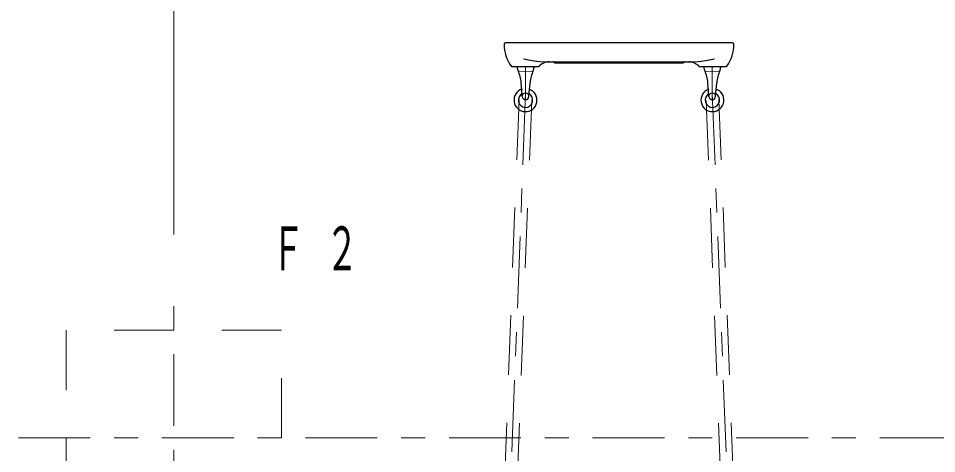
# Model space of a CAD drawing. Units: millimetres on the paper. Extents: x 200 to 618, y 141 to 438.
# Drawn here: x 302.43 to 340.8, y 371.93 to 390.12 of the extents above; entities that cross this region are included whole.
import ezdxf

# ---------------------------------------------------------------- set-up
doc = ezdxf.new("R2010")
doc.units = ezdxf.units.MM
doc.linetypes.add('USER1', pattern=[4.5, 2.5, -2])
doc.linetypes.add('USER2', pattern=[6, 3, -1, 1, -1])
doc.layers.add('線', color=2, linetype='Continuous', lineweight=25)
doc.layers.add('補助', color=2, linetype='Continuous', lineweight=13)
doc.styles.add('ＭＳ ゴシック', font='')
doc.styles.get('ＭＳ ゴシック').set_extended_font_data('MS Gothic')

msp = doc.modelspace()

# ---------------------------------------------------------------- linework, layer by layer
at = {"layer": '線', "color": 131}
for p, q in [((332.269, 389.101), (322.789, 389.101)), ((323.055, 388.101), (324.152, 388.101)), ((323.864, 388.101), (323.904, 388.101)), ((324.39, 388.301), (330.669, 388.301)), ((324.83, 388.268), (324.825, 388.281)), ((324.839, 388.261), (324.94, 388.261)), ((324.94, 388.261), (330.119, 388.261)), ((330.119, 388.261), (330.219, 388.261)), ((330.234, 388.281), (330.229, 388.268)), ((330.907, 388.101), (332.004, 388.101)), ((331.155, 388.101), (331.194, 388.101))]:
    msp.add_line(p, q, dxfattribs=at)
at = {"layer": '線', "color": 7, "lineweight": 13}
for p, q in [((323.955, 388.101), (323.303, 388.101)), ((331.103, 388.101), (331.755, 388.101)), ((323.362, 387.901), (323.629, 387.887)), ((323.897, 387.901), (323.629, 387.887)), ((331.162, 387.901), (331.429, 387.887)), ((331.697, 387.901), (331.429, 387.887))]:
    msp.add_line(p, q, dxfattribs=at)
at = {"layer": '線', "linetype": 'USER2', "lineweight": 13}
for p, q in [((323.629, 388.101), (323.629, 386.721)), ((331.429, 388.101), (331.429, 386.721))]:
    msp.add_line(p, q, dxfattribs=at)
at = {"layer": '線', "color": 7}
for p, q in [((323.49, 386.851), (323.446, 387.431)), ((323.769, 386.851), (323.813, 387.431)), ((331.29, 386.851), (331.246, 387.431)), ((331.569, 386.851), (331.613, 387.431))]:
    msp.add_line(p, q, dxfattribs=at)
at = {"layer": '線', "color": 1, "linetype": 'USER2', "lineweight": 13}
for p, q in [((323.629, 387.001), (322.229, 350.442)), ((331.429, 387.001), (332.829, 350.442)), ((308.929, 319.092), (308.929, 379.092)), ((302.429, 372.592), (379.429, 372.592))]:
    msp.add_line(p, q, dxfattribs=at)
at = {"layer": '線', "color": 4, "linetype": 'USER1', "lineweight": 13}
for p, q in [((323.353, 386.711), (321.965, 350.452)), ((323.883, 386.691), (322.494, 350.432)), ((331.176, 386.691), (332.565, 350.432)), ((331.706, 386.711), (333.094, 350.452))]:
    msp.add_line(p, q, dxfattribs=at)
msp.add_lwpolyline([(304.429, 368.092), (313.429, 368.092), (313.429, 377.092), (304.429, 377.092)], close=True, dxfattribs=at)
at = {"layer": '線', "color": 131}
for centre, radius, start, end in [((322.789, 389.041), 0.06, 90, 180), ((324.329, 389.041), 1.6, 180, 215.2344), ((330.729, 389.041), 1.6, 324.7656, 0), ((332.269, 389.041), 0.06, 0, 90), ((323.055, 388.141), 0.04, 215.2344, 270), ((324.152, 388.141), 0.04, 270, 316.5675), ((324.617, 387.701), 0.6, 90, 136.5675), ((324.797, 388.271), 0.03, 20, 90), ((324.839, 388.271), 0.01, 200, 270), ((330.219, 388.271), 0.01, 270, 340), ((330.262, 388.271), 0.03, 90, 160), ((330.442, 387.701), 0.6, 43.4325, 90), ((330.907, 388.141), 0.04, 223.4325, 270), ((332.004, 388.141), 0.04, 270, 324.7656)]:
    msp.add_arc(centre, radius, start, end, dxfattribs=at)
at = {"layer": '線', "color": 7, "lineweight": 13}
for centre, radius, start, end in [((323.303, 388.077), 0.024, 90, 180), ((323.955, 388.077), 0.024, 0, 90), ((331.103, 388.077), 0.024, 90, 180), ((331.755, 388.077), 0.024, 0, 90), ((323.365, 387.961), 0.06, 204.9727, 270), ((323.894, 387.961), 0.06, 270, 335.0273), ((331.165, 387.961), 0.06, 204.9727, 270), ((331.694, 387.961), 0.06, 270, 335.0273)]:
    msp.add_arc(centre, radius, start, end, dxfattribs=at)
at = {"layer": '線', "color": 7}
for centre, radius, start, end in [((323.614, 388.077), 0.335, 180, 205.6338), ((323.645, 388.077), 0.335, 335.0273, 0), ((331.414, 388.077), 0.335, 180, 204.9727), ((331.445, 388.077), 0.335, 334.3662, 0), ((322.05, 387.327), 1.4, 4.2913, 25.6338), ((325.209, 387.327), 1.4, 154.3662, 175.7087), ((329.85, 387.327), 1.4, 4.2913, 25.6338), ((333.009, 387.327), 1.4, 154.3662, 175.7087), ((323.623, 386.701), 0.48, 106.4043, 267.8627), ((323.623, 386.701), 0.3, 113.795, 267.8627), ((323.629, 386.861), 0.14, 184.2913, 355.7087), ((323.623, 386.701), 0.48, 267.8627, 71.9574), ((323.623, 386.701), 0.3, 267.8627, 63.472), ((331.436, 386.701), 0.48, 108.0426, 272.1373), ((331.436, 386.701), 0.3, 116.528, 272.1373), ((331.429, 386.861), 0.14, 184.2913, 355.7087), ((331.436, 386.701), 0.3, 272.1373, 66.205), ((331.436, 386.701), 0.48, 272.1373, 73.5957)]:
    msp.add_arc(centre, radius, start, end, dxfattribs=at)
at = {"layer": '線', "color": 7, "linetype": 'USER1', "lineweight": 13}
for centre in [(323.629, 386.861), (331.429, 386.861)]:
    msp.add_arc(centre, 0.14, 355.7087, 184.2913, dxfattribs=at)
at = {"layer": '線', "color": 131, "lineweight": 13}
for points, knots in [([(324.181, 388.313), (324.178, 388.313), (324.175, 388.314), (324.171, 388.314), (324.168, 388.314), (324.165, 388.315), (324.162, 388.315), (324.158, 388.315), (324.155, 388.316), (324.152, 388.316), (324.148, 388.316), (324.145, 388.317), (324.142, 388.317), (324.139, 388.318), (324.135, 388.318), (324.132, 388.318), (324.129, 388.319), (324.125, 388.319), (324.122, 388.32), (324.119, 388.32), (324.115, 388.32), (324.112, 388.321), (324.109, 388.321), (324.106, 388.322), (324.102, 388.322), (324.099, 388.322), (324.096, 388.323), (324.093, 388.323), (324.089, 388.324), (324.086, 388.324), (324.083, 388.324), (324.079, 388.325), (324.076, 388.325), (324.073, 388.326), (324.07, 388.326), (324.066, 388.327), (324.063, 388.327), (324.06, 388.328), (324.056, 388.328), (324.053, 388.328), (324.05, 388.329), (324.047, 388.329), (324.043, 388.33), (324.04, 388.33), (324.037, 388.331), (324.033, 388.331), (324.03, 388.332), (324.027, 388.332), (324.024, 388.333), (324.02, 388.333), (324.017, 388.334), (324.014, 388.334), (324.011, 388.335), (324.007, 388.335), (324.004, 388.336), (324.001, 388.336), (323.997, 388.336), (323.994, 388.337), (323.991, 388.337), (323.988, 388.338), (323.984, 388.338), (323.981, 388.339), (323.978, 388.339), (323.975, 388.34), (323.971, 388.341), (323.968, 388.341), (323.965, 388.342), (323.961, 388.342), (323.958, 388.343), (323.955, 388.343), (323.952, 388.344), (323.948, 388.344), (323.945, 388.345), (323.942, 388.345), (323.939, 388.346), (323.935, 388.346), (323.932, 388.347), (323.929, 388.347), (323.925, 388.348), (323.922, 388.348), (323.919, 388.349), (323.916, 388.35), (323.912, 388.35), (323.909, 388.351), (323.906, 388.351), (323.903, 388.352), (323.899, 388.352), (323.896, 388.353), (323.893, 388.353), (323.89, 388.354), (323.886, 388.355), (323.883, 388.355), (323.88, 388.356), (323.877, 388.356), (323.873, 388.357), (323.87, 388.357), (323.867, 388.358), (323.863, 388.359), (323.86, 388.359), (323.857, 388.36), (323.854, 388.36), (323.85, 388.361), (323.847, 388.361), (323.844, 388.362), (323.841, 388.363), (323.837, 388.363), (323.834, 388.364), (323.831, 388.364), (323.828, 388.365), (323.824, 388.366), (323.821, 388.366), (323.818, 388.367), (323.815, 388.367), (323.811, 388.368), (323.808, 388.369), (323.805, 388.369), (323.802, 388.37), (323.798, 388.37), (323.795, 388.371), (323.792, 388.372), (323.789, 388.372), (323.785, 388.373), (323.782, 388.373), (323.779, 388.374), (323.776, 388.375), (323.772, 388.375), (323.769, 388.376), (323.766, 388.377), (323.763, 388.377), (323.759, 388.378), (323.756, 388.378), (323.753, 388.379), (323.75, 388.38), (323.746, 388.38), (323.743, 388.381), (323.74, 388.382), (323.737, 388.382), (323.733, 388.383), (323.73, 388.383), (323.727, 388.384), (323.724, 388.385), (323.72, 388.385), (323.717, 388.386), (323.714, 388.387), (323.711, 388.387), (323.707, 388.388), (323.704, 388.389), (323.701, 388.389), (323.698, 388.39), (323.694, 388.391), (323.691, 388.391), (323.688, 388.392), (323.685, 388.393), (323.681, 388.393), (323.678, 388.394), (323.675, 388.395), (323.672, 388.395), (323.668, 388.396), (323.665, 388.397), (323.662, 388.397), (323.659, 388.398), (323.655, 388.399), (323.652, 388.399), (323.649, 388.4), (323.646, 388.401), (323.642, 388.401), (323.639, 388.402), (323.636, 388.403), (323.633, 388.403), (323.629, 388.404), (323.626, 388.405), (323.623, 388.405), (323.62, 388.406), (323.616, 388.407), (323.613, 388.407), (323.61, 388.408), (323.607, 388.409), (323.604, 388.409), (323.6, 388.41), (323.597, 388.411), (323.594, 388.411), (323.591, 388.412), (323.587, 388.413), (323.584, 388.413), (323.581, 388.414), (323.578, 388.415), (323.574, 388.416), (323.571, 388.416), (323.568, 388.417), (323.565, 388.418), (323.561, 388.418), (323.558, 388.419), (323.555, 388.42), (323.552, 388.42), (323.548, 388.421), (323.545, 388.422), (323.542, 388.423), (323.539, 388.423), (323.536, 388.424)], [0, 0, 0, 0, 1, 1, 1, 2, 2, 2, 3, 3, 3, 4, 4, 4, 5, 5, 5, 6, 6, 6, 7, 7, 7, 8, 8, 8, 9, 9, 9, 10, 10, 10, 11, 11, 11, 12, 12, 12, 13, 13, 13, 14, 14, 14, 15, 15, 15, 16, 16, 16, 17, 17, 17, 18, 18, 18, 19, 19, 19, 20, 20, 20, 21, 21, 21, 22, 22, 22, 23, 23, 23, 24, 24, 24, 25, 25, 25, 26, 26, 26, 27, 27, 27, 28, 28, 28, 29, 29, 29, 30, 30, 30, 31, 31, 31, 32, 32, 32, 33, 33, 33, 34, 34, 34, 35, 35, 35, 36, 36, 36, 37, 37, 37, 38, 38, 38, 39, 39, 39, 40, 40, 40, 41, 41, 41, 42, 42, 42, 43, 43, 43, 44, 44, 44, 45, 45, 45, 46, 46, 46, 47, 47, 47, 48, 48, 48, 49, 49, 49, 50, 50, 50, 51, 51, 51, 52, 52, 52, 53, 53, 53, 54, 54, 54, 55, 55, 55, 56, 56, 56, 57, 57, 57, 58, 58, 58, 59, 59, 59, 60, 60, 60, 61, 61, 61, 62, 62, 62, 63, 63, 63, 64, 64, 64, 65, 65, 65, 66, 66, 66, 66]), ([(331.523, 388.424), (331.52, 388.423), (331.517, 388.423), (331.514, 388.422), (331.51, 388.421), (331.507, 388.42), (331.504, 388.42), (331.501, 388.419), (331.497, 388.418), (331.494, 388.418), (331.491, 388.417), (331.488, 388.416), (331.484, 388.416), (331.481, 388.415), (331.478, 388.414), (331.475, 388.413), (331.471, 388.413), (331.468, 388.412), (331.465, 388.411), (331.462, 388.411), (331.459, 388.41), (331.455, 388.409), (331.452, 388.409), (331.449, 388.408), (331.446, 388.407), (331.442, 388.407), (331.439, 388.406), (331.436, 388.405), (331.433, 388.405), (331.429, 388.404), (331.426, 388.403), (331.423, 388.403), (331.42, 388.402), (331.416, 388.401), (331.413, 388.401), (331.41, 388.4), (331.407, 388.399), (331.403, 388.398), (331.4, 388.398), (331.397, 388.397), (331.394, 388.397), (331.39, 388.396), (331.387, 388.395), (331.384, 388.395), (331.381, 388.394), (331.377, 388.393), (331.374, 388.393), (331.371, 388.392), (331.368, 388.391), (331.364, 388.391), (331.361, 388.39), (331.358, 388.389), (331.355, 388.389), (331.352, 388.388), (331.348, 388.387), (331.345, 388.387), (331.342, 388.386), (331.339, 388.385), (331.335, 388.385), (331.332, 388.384), (331.329, 388.383), (331.326, 388.383), (331.322, 388.382), (331.319, 388.382), (331.316, 388.381), (331.313, 388.38), (331.309, 388.38), (331.306, 388.379), (331.303, 388.378), (331.3, 388.378), (331.296, 388.377), (331.293, 388.377), (331.29, 388.376), (331.287, 388.375), (331.283, 388.375), (331.28, 388.374), (331.277, 388.373), (331.273, 388.373), (331.27, 388.372), (331.267, 388.372), (331.264, 388.371), (331.26, 388.37), (331.257, 388.37), (331.254, 388.369), (331.251, 388.369), (331.247, 388.368), (331.244, 388.367), (331.241, 388.367), (331.238, 388.366), (331.234, 388.366), (331.231, 388.365), (331.228, 388.364), (331.225, 388.364), (331.221, 388.363), (331.218, 388.363), (331.215, 388.362), (331.212, 388.361), (331.208, 388.361), (331.205, 388.36), (331.202, 388.36), (331.199, 388.359), (331.195, 388.359), (331.192, 388.358), (331.189, 388.357), (331.186, 388.357), (331.182, 388.356), (331.179, 388.356), (331.176, 388.355), (331.173, 388.355), (331.169, 388.354), (331.166, 388.353), (331.163, 388.353), (331.159, 388.352), (331.156, 388.352), (331.153, 388.351), (331.15, 388.351), (331.146, 388.35), (331.143, 388.35), (331.14, 388.349), (331.137, 388.348), (331.133, 388.348), (331.13, 388.347), (331.127, 388.347), (331.124, 388.346), (331.12, 388.346), (331.117, 388.345), (331.114, 388.345), (331.11, 388.344), (331.107, 388.344), (331.104, 388.343), (331.101, 388.343), (331.097, 388.342), (331.094, 388.342), (331.091, 388.341), (331.088, 388.341), (331.084, 388.34), (331.081, 388.339), (331.078, 388.339), (331.074, 388.338), (331.071, 388.338), (331.068, 388.337), (331.065, 388.337), (331.061, 388.336), (331.058, 388.336), (331.055, 388.336), (331.052, 388.335), (331.048, 388.335), (331.045, 388.334), (331.042, 388.334), (331.038, 388.333), (331.035, 388.333), (331.032, 388.332), (331.029, 388.332), (331.025, 388.331), (331.022, 388.331), (331.019, 388.33), (331.016, 388.33), (331.012, 388.329), (331.009, 388.329), (331.006, 388.328), (331.002, 388.328), (330.999, 388.328), (330.996, 388.327), (330.993, 388.327), (330.989, 388.326), (330.986, 388.326), (330.983, 388.325), (330.979, 388.325), (330.976, 388.324), (330.973, 388.324), (330.97, 388.324), (330.966, 388.323), (330.963, 388.323), (330.96, 388.322), (330.956, 388.322), (330.953, 388.322), (330.95, 388.321), (330.947, 388.321), (330.943, 388.32), (330.94, 388.32), (330.937, 388.32), (330.933, 388.319), (330.93, 388.319), (330.927, 388.318), (330.924, 388.318), (330.92, 388.318), (330.917, 388.317), (330.914, 388.317), (330.91, 388.316), (330.907, 388.316), (330.904, 388.316), (330.901, 388.315), (330.897, 388.315), (330.894, 388.315), (330.891, 388.314), (330.887, 388.314), (330.884, 388.314), (330.881, 388.313), (330.877, 388.313)], [0, 0, 0, 0, 1, 1, 1, 2, 2, 2, 3, 3, 3, 4, 4, 4, 5, 5, 5, 6, 6, 6, 7, 7, 7, 8, 8, 8, 9, 9, 9, 10, 10, 10, 11, 11, 11, 12, 12, 12, 13, 13, 13, 14, 14, 14, 15, 15, 15, 16, 16, 16, 17, 17, 17, 18, 18, 18, 19, 19, 19, 20, 20, 20, 21, 21, 21, 22, 22, 22, 23, 23, 23, 24, 24, 24, 25, 25, 25, 26, 26, 26, 27, 27, 27, 28, 28, 28, 29, 29, 29, 30, 30, 30, 31, 31, 31, 32, 32, 32, 33, 33, 33, 34, 34, 34, 35, 35, 35, 36, 36, 36, 37, 37, 37, 38, 38, 38, 39, 39, 39, 40, 40, 40, 41, 41, 41, 42, 42, 42, 43, 43, 43, 44, 44, 44, 45, 45, 45, 46, 46, 46, 47, 47, 47, 48, 48, 48, 49, 49, 49, 50, 50, 50, 51, 51, 51, 52, 52, 52, 53, 53, 53, 54, 54, 54, 55, 55, 55, 56, 56, 56, 57, 57, 57, 58, 58, 58, 59, 59, 59, 60, 60, 60, 61, 61, 61, 62, 62, 62, 63, 63, 63, 64, 64, 64, 65, 65, 65, 66, 66, 66, 66]), ([(324.39, 388.301), (324.387, 388.301), (324.385, 388.301), (324.383, 388.301), (324.38, 388.301), (324.378, 388.301), (324.376, 388.301), (324.373, 388.301), (324.371, 388.301), (324.369, 388.301), (324.366, 388.301), (324.364, 388.301), (324.362, 388.301), (324.36, 388.301), (324.357, 388.301), (324.355, 388.301), (324.353, 388.302), (324.35, 388.302), (324.348, 388.302), (324.346, 388.302), (324.343, 388.302), (324.341, 388.302), (324.339, 388.302), (324.336, 388.302), (324.334, 388.302), (324.332, 388.302), (324.329, 388.302), (324.327, 388.302), (324.325, 388.302), (324.322, 388.303), (324.32, 388.303), (324.318, 388.303), (324.315, 388.303), (324.313, 388.303), (324.311, 388.303), (324.309, 388.303), (324.306, 388.303), (324.304, 388.303), (324.302, 388.303), (324.299, 388.304), (324.297, 388.304), (324.295, 388.304), (324.292, 388.304), (324.29, 388.304), (324.288, 388.304), (324.285, 388.304), (324.283, 388.305), (324.281, 388.305), (324.278, 388.305), (324.276, 388.305), (324.274, 388.305), (324.271, 388.305), (324.269, 388.305), (324.267, 388.306), (324.265, 388.306), (324.262, 388.306), (324.26, 388.306), (324.258, 388.306), (324.255, 388.306), (324.253, 388.307), (324.251, 388.307), (324.248, 388.307), (324.246, 388.307), (324.244, 388.307), (324.241, 388.308), (324.239, 388.308), (324.237, 388.308), (324.234, 388.308), (324.232, 388.308), (324.23, 388.308), (324.228, 388.309), (324.225, 388.309), (324.223, 388.309), (324.221, 388.309), (324.218, 388.309), (324.216, 388.31), (324.214, 388.31), (324.211, 388.31), (324.209, 388.31), (324.207, 388.311), (324.204, 388.311), (324.202, 388.311), (324.2, 388.311), (324.197, 388.311), (324.195, 388.312), (324.193, 388.312), (324.191, 388.312), (324.188, 388.312), (324.186, 388.313), (324.184, 388.313), (324.181, 388.313)], [0, 0, 0, 0, 1, 1, 1, 2, 2, 2, 3, 3, 3, 4, 4, 4, 5, 5, 5, 6, 6, 6, 7, 7, 7, 8, 8, 8, 9, 9, 9, 10, 10, 10, 11, 11, 11, 12, 12, 12, 13, 13, 13, 14, 14, 14, 15, 15, 15, 16, 16, 16, 17, 17, 17, 18, 18, 18, 19, 19, 19, 20, 20, 20, 21, 21, 21, 22, 22, 22, 23, 23, 23, 24, 24, 24, 25, 25, 25, 26, 26, 26, 27, 27, 27, 28, 28, 28, 29, 29, 29, 30, 30, 30, 30]), ([(330.877, 388.313), (330.875, 388.313), (330.873, 388.313), (330.871, 388.312), (330.868, 388.312), (330.866, 388.312), (330.864, 388.312), (330.861, 388.311), (330.859, 388.311), (330.857, 388.311), (330.854, 388.311), (330.852, 388.311), (330.85, 388.31), (330.847, 388.31), (330.845, 388.31), (330.843, 388.31), (330.841, 388.309), (330.838, 388.309), (330.836, 388.309), (330.834, 388.309), (330.831, 388.309), (330.829, 388.308), (330.827, 388.308), (330.824, 388.308), (330.822, 388.308), (330.82, 388.308), (330.817, 388.308), (330.815, 388.307), (330.813, 388.307), (330.81, 388.307), (330.808, 388.307), (330.806, 388.307), (330.804, 388.306), (330.801, 388.306), (330.799, 388.306), (330.797, 388.306), (330.794, 388.306), (330.792, 388.306), (330.79, 388.305), (330.787, 388.305), (330.785, 388.305), (330.783, 388.305), (330.78, 388.305), (330.778, 388.305), (330.776, 388.305), (330.773, 388.304), (330.771, 388.304), (330.769, 388.304), (330.766, 388.304), (330.764, 388.304), (330.762, 388.304), (330.76, 388.304), (330.757, 388.303), (330.755, 388.303), (330.753, 388.303), (330.75, 388.303), (330.748, 388.303), (330.746, 388.303), (330.743, 388.303), (330.741, 388.303), (330.739, 388.303), (330.736, 388.303), (330.734, 388.302), (330.732, 388.302), (330.729, 388.302), (330.727, 388.302), (330.725, 388.302), (330.722, 388.302), (330.72, 388.302), (330.718, 388.302), (330.716, 388.302), (330.713, 388.302), (330.711, 388.302), (330.709, 388.302), (330.706, 388.302), (330.704, 388.301), (330.702, 388.301), (330.699, 388.301), (330.697, 388.301), (330.695, 388.301), (330.692, 388.301), (330.69, 388.301), (330.688, 388.301), (330.685, 388.301), (330.683, 388.301), (330.681, 388.301), (330.678, 388.301), (330.676, 388.301), (330.674, 388.301), (330.671, 388.301), (330.669, 388.301)], [0, 0, 0, 0, 1, 1, 1, 2, 2, 2, 3, 3, 3, 4, 4, 4, 5, 5, 5, 6, 6, 6, 7, 7, 7, 8, 8, 8, 9, 9, 9, 10, 10, 10, 11, 11, 11, 12, 12, 12, 13, 13, 13, 14, 14, 14, 15, 15, 15, 16, 16, 16, 17, 17, 17, 18, 18, 18, 19, 19, 19, 20, 20, 20, 21, 21, 21, 22, 22, 22, 23, 23, 23, 24, 24, 24, 25, 25, 25, 26, 26, 26, 27, 27, 27, 28, 28, 28, 29, 29, 29, 30, 30, 30, 30])]:
    msp.add_open_spline(points, degree=3, knots=knots, dxfattribs=at)
at = {"layer": '補助'}
msp.add_line((308.929, 381.092), (308.929, 392.801), dxfattribs=at)
msp.add_line((308.929, 381.092), (308.929, 392.801), dxfattribs=at)

# ---------------------------------------------------------------- texts
at = {"layer": '補助', "insert": (313.013, 381.425), "char_height": 1.833, "attachment_point": 1, "style": 'ＭＳ ゴシック'}
msp.add_mtext('\\T1.64;\\W0.55;Ｆ２', dxfattribs=at)

doc.saveas('drawing.dxf')
